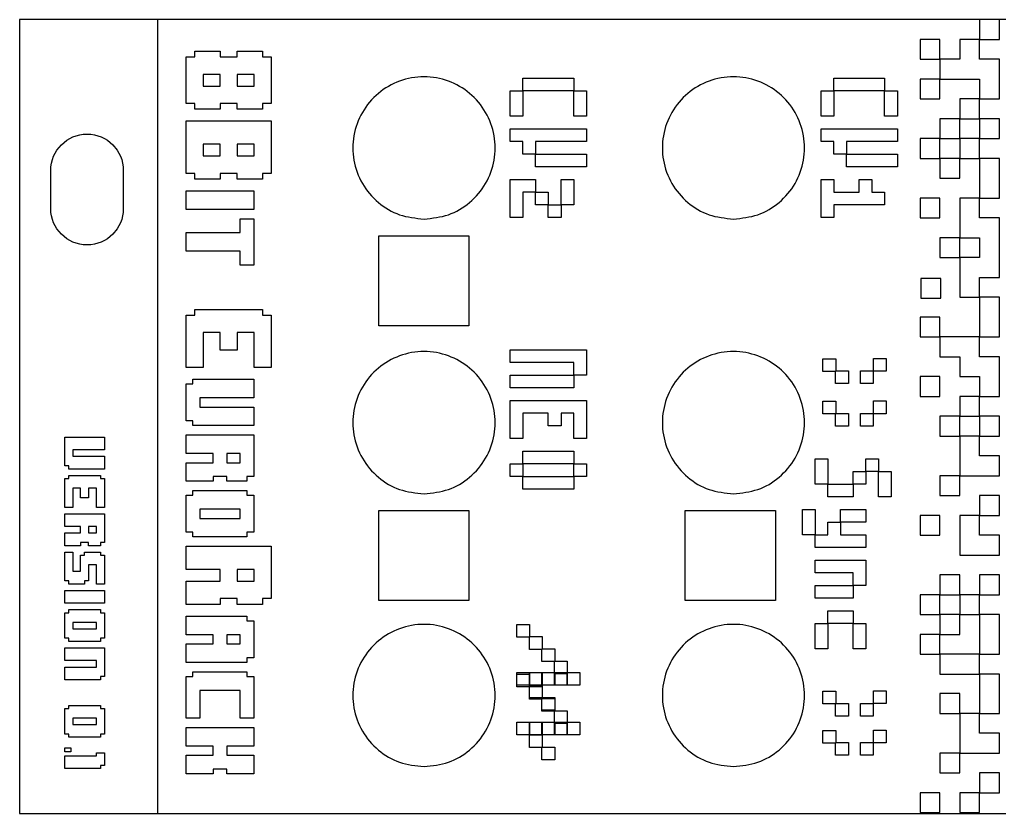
# Model space of a CAD drawing. Extents: x 9 to 137, y 10 to 46.
# Drawn here: x 8.7 to 52.29, y 10.3 to 45.62 of the extents above; entities that cross this region are included whole.
import ezdxf

# ---------------------------------------------------------------- set-up
doc = ezdxf.new("R2010")
doc.units = 0
doc.layers.add('Layer_1', color=7, linetype='CONTINUOUS')

msp = doc.modelspace()

# ---------------------------------------------------------------- linework, layer by layer
at = {"layer": 'Layer_1', "color": 7}
for p, q in [((14.84694, 45.61675), (8.70306, 45.61675)), ((8.70306, 45.61675), (8.70306, 10.29953)), ((8.70306, 45.61675), (8.70306, 10.29953)), ((137.20307, 45.61675), (8.70306, 45.61675)), ((14.84694, 10.29953), (14.84694, 45.61675)), ((51.410815, 45.616895), (51.410815, 44.734263)), ((52.292933, 45.616895), (51.410815, 45.616895)), ((51.410815, 45.616895), (51.410815, 45.616895)), ((52.292933, 44.734263), (52.292933, 45.616895)), ((49.646065, 44.734263), (48.76395, 44.734263)), ((48.76395, 44.734263), (48.76395, 43.852145)), ((49.646065, 43.852145), (49.646065, 44.734263)), ((51.410815, 44.734263), (50.5287, 44.734263)), ((50.5287, 44.734263), (50.5287, 43.852145)), ((51.410815, 44.734263), (52.292933, 44.734263)), ((51.410815, 43.852145), (51.410815, 44.734263)), ((51.410815, 44.734263), (51.410815, 44.734263)), ((16.492265, 43.957912), (16.492265, 44.217146)), ((16.492265, 44.217146), (17.624517, 44.217146)), ((17.624517, 44.217146), (17.624517, 43.957912)), ((18.379343, 43.957912), (18.379343, 44.217146)), ((18.379343, 44.217146), (19.511594, 44.217146)), ((19.511594, 44.217146), (19.511594, 43.957912)), ((16.114852, 41.88404), (16.114852, 43.957912)), ((16.114852, 43.957912), (16.492265, 43.957912)), ((17.624517, 43.957912), (18.379343, 43.957912)), ((19.511594, 43.957912), (19.889008, 43.957912)), ((19.889008, 43.957912), (19.889008, 41.88404)), ((48.76395, 43.852145), (49.646065, 43.852145)), ((50.5287, 43.852145), (49.646065, 43.852145)), ((49.646065, 43.852145), (49.646065, 42.97003)), ((49.646065, 43.852145), (49.646065, 43.852145)), ((52.292933, 43.852145), (51.410815, 43.852145)), ((52.292933, 42.97003), (52.292933, 43.852145)), ((17.624517, 43.18021), (16.869679, 43.18021)), ((16.869679, 43.18021), (16.869679, 42.661742)), ((17.624517, 42.661742), (17.624517, 43.18021)), ((19.134181, 43.18021), (18.379343, 43.18021)), ((18.379343, 43.18021), (18.379343, 42.661742)), ((19.134181, 42.661742), (19.134181, 43.18021)), ((31.098252, 43.013194), (33.352892, 43.013194)), ((31.098252, 42.449532), (31.098252, 43.013194)), ((33.352892, 43.013194), (33.352892, 42.449532)), ((44.933882, 43.013194), (47.188532, 43.013194)), ((44.933882, 42.449532), (44.933882, 43.013194)), ((47.188532, 43.013194), (47.188532, 42.449532)), ((49.646065, 42.97003), (48.76395, 42.97003)), ((48.76395, 42.97003), (48.76395, 42.087396)), ((49.646065, 42.97003), (50.5287, 42.97003)), ((49.646065, 42.087396), (49.646065, 42.97003)), ((49.646065, 42.97003), (49.646065, 42.97003)), ((50.5287, 42.97003), (51.410815, 42.97003)), ((51.410815, 42.97003), (51.410815, 42.087396)), ((52.292933, 42.087396), (52.292933, 42.97003)), ((16.869679, 42.661742), (17.624517, 42.661742)), ((18.379343, 42.661742), (19.134181, 42.661742)), ((30.534592, 42.449532), (31.098252, 42.449532)), ((30.534592, 41.322208), (30.534592, 42.449532)), ((33.352892, 42.449532), (31.098252, 42.449532)), ((31.098252, 42.449532), (31.098252, 41.322208)), ((33.352892, 42.449532), (33.916562, 42.449532)), ((33.352892, 41.322208), (33.352892, 42.449532)), ((33.916562, 42.449532), (33.916562, 41.322208)), ((44.370222, 42.449532), (44.933882, 42.449532)), ((44.370222, 41.322208), (44.370222, 42.449532)), ((47.188532, 42.449532), (44.933882, 42.449532)), ((44.933882, 42.449532), (44.933882, 41.322208)), ((47.188532, 42.449532), (47.752192, 42.449532)), ((47.188532, 41.322208), (47.188532, 42.449532)), ((47.752192, 42.449532), (47.752192, 41.322208)), ((16.492265, 41.88404), (16.114852, 41.88404)), ((16.492265, 41.624806), (16.492265, 41.88404)), ((18.379343, 41.88404), (17.624517, 41.88404)), ((17.624517, 41.88404), (17.624517, 41.624806)), ((18.379343, 41.624806), (18.379343, 41.88404)), ((19.889008, 41.88404), (19.511594, 41.88404)), ((19.511594, 41.88404), (19.511594, 41.624806)), ((48.76395, 42.087396), (49.646065, 42.087396)), ((51.410815, 42.087396), (50.5287, 42.087396)), ((50.5287, 42.087396), (50.5287, 41.20528)), ((51.410815, 42.087396), (52.292933, 42.087396)), ((51.410815, 41.20528), (51.410815, 42.087396)), ((51.410815, 42.087396), (51.410815, 42.087396)), ((17.624517, 41.624806), (16.492265, 41.624806)), ((19.511594, 41.624806), (18.379343, 41.624806)), ((16.114852, 38.773232), (16.114852, 41.106338)), ((16.114852, 41.106338), (19.889008, 41.106338)), ((19.889008, 41.106338), (19.889008, 38.773232)), ((31.098252, 41.322208), (30.534592, 41.322208)), ((33.916562, 41.322208), (33.352892, 41.322208)), ((44.933882, 41.322208), (44.370222, 41.322208)), ((47.752192, 41.322208), (47.188532, 41.322208)), ((50.5287, 41.20528), (49.646065, 41.20528)), ((49.646065, 41.20528), (49.646065, 40.323162)), ((50.5287, 41.20528), (51.410815, 41.20528)), ((50.5287, 40.323162), (50.5287, 41.20528)), ((51.410815, 41.20528), (51.410815, 40.323162)), ((52.292933, 41.20528), (51.410815, 41.20528)), ((51.410815, 41.20528), (51.410815, 41.20528)), ((52.292933, 40.323162), (52.292933, 41.20528)), ((30.534592, 40.758547), (33.916562, 40.758547)), ((30.534592, 40.194885), (30.534592, 40.758547)), ((33.916562, 40.758547), (33.916562, 40.194885)), ((44.370222, 40.758547), (47.752192, 40.758547)), ((44.370222, 40.194885), (44.370222, 40.758547)), ((47.752192, 40.758547), (47.752192, 40.194885)), ((10.56123, 40.04901), (10.79988, 40.24575)), ((10.79988, 40.24575), (10.93292, 40.32635)), ((10.93292, 40.32635), (11.07404, 40.39415)), ((11.07404, 40.39415), (11.22244, 40.44825)), ((11.22244, 40.44825), (11.37732, 40.48785)), ((11.37732, 40.48785), (11.53789, 40.51225)), ((11.53789, 40.51225), (11.70334, 40.52025)), ((11.70334, 40.52025), (11.86879, 40.51225)), ((11.86879, 40.51225), (12.02936, 40.48785)), ((12.02936, 40.48785), (12.18424, 40.44825)), ((12.18424, 40.44825), (12.33264, 40.39415)), ((12.33264, 40.39415), (12.47376, 40.32635)), ((12.47376, 40.32635), (12.6068, 40.24575)), ((12.6068, 40.24575), (12.84545, 40.04901)), ((31.098252, 40.194885), (30.534592, 40.194885)), ((31.098252, 39.631223), (31.098252, 40.194885)), ((33.916562, 40.194885), (31.661912, 40.194885)), ((31.661912, 40.194885), (31.661912, 39.631223)), ((44.933882, 40.194885), (44.370222, 40.194885)), ((44.933882, 39.631223), (44.933882, 40.194885)), ((47.752192, 40.194885), (45.497542, 40.194885)), ((45.497542, 40.194885), (45.497542, 39.631223)), ((49.646065, 40.323162), (48.76395, 40.323162)), ((48.76395, 40.323162), (48.76395, 39.44053)), ((49.646065, 39.44053), (49.646065, 40.323162)), ((49.646065, 40.323162), (50.5287, 40.323162)), ((49.646065, 40.323162), (49.646065, 40.323162)), ((51.410815, 40.323162), (50.5287, 40.323162)), ((50.5287, 40.323162), (50.5287, 39.44053)), ((51.410815, 40.323162), (52.292933, 40.323162)), ((51.410815, 39.44053), (51.410815, 40.323162)), ((51.410815, 40.323162), (51.410815, 40.323162)), ((10.21599, 39.53619), (10.28379, 39.67732)), ((10.28379, 39.67732), (10.36449, 39.81036)), ((10.36449, 39.81036), (10.56123, 40.04901)), ((12.84545, 40.04901), (13.04219, 39.81036)), ((13.04219, 39.81036), (13.12289, 39.67732)), ((13.12289, 39.67732), (13.19069, 39.53619)), ((17.624517, 40.069402), (16.869679, 40.069402)), ((16.869679, 40.069402), (16.869679, 39.550934)), ((17.624517, 39.550934), (17.624517, 40.069402)), ((19.134181, 40.069402), (18.379343, 40.069402)), ((18.379343, 40.069402), (18.379343, 39.550934)), ((19.134181, 39.550934), (19.134181, 40.069402)), ((10.09789, 39.07234), (10.12229, 39.23291)), ((10.12229, 39.23291), (10.16189, 39.38779)), ((10.16189, 39.38779), (10.21599, 39.53619)), ((13.19069, 39.53619), (13.24479, 39.38779)), ((13.24479, 39.38779), (13.28439, 39.23291)), ((13.28439, 39.23291), (13.30879, 39.07234)), ((16.869679, 39.550934), (17.624517, 39.550934)), ((18.379343, 39.550934), (19.134181, 39.550934)), ((31.661912, 39.631223), (31.098252, 39.631223)), ((31.661912, 39.631223), (33.916562, 39.631223)), ((31.661912, 39.067561), (31.661912, 39.631223)), ((33.916562, 39.631223), (33.916562, 39.067561)), ((45.497542, 39.631223), (44.933882, 39.631223)), ((45.497542, 39.631223), (47.752192, 39.631223)), ((45.497542, 39.067561), (45.497542, 39.631223)), ((47.752192, 39.631223), (47.752192, 39.067561)), ((48.76395, 39.44053), (49.646065, 39.44053)), ((50.5287, 39.44053), (49.646065, 39.44053)), ((49.646065, 39.44053), (49.646065, 38.558412)), ((49.646065, 39.44053), (49.646065, 39.44053)), ((50.5287, 39.44053), (51.410815, 39.44053)), ((50.5287, 38.558412), (50.5287, 39.44053)), ((50.5287, 39.44053), (50.5287, 39.44053)), ((51.410815, 39.44053), (51.410815, 38.558412)), ((52.292933, 39.44053), (51.410815, 39.44053)), ((51.410815, 39.44053), (51.410815, 39.44053)), ((52.292933, 38.558412), (52.292933, 39.44053)), ((10.08989, 38.90689), (10.09789, 39.07234)), ((10.08989, 37.20689), (10.08989, 38.90689)), ((13.30879, 39.07234), (13.31679, 38.90689)), ((13.31679, 38.90689), (13.31679, 37.20689)), ((13.31679, 38.90689), (13.31679, 38.90689)), ((33.916562, 39.067561), (31.661912, 39.067561)), ((47.752192, 39.067561), (45.497542, 39.067561)), ((16.492265, 38.773232), (16.114852, 38.773232)), ((16.492265, 38.513998), (16.492265, 38.773232)), ((17.624517, 38.513998), (16.492265, 38.513998)), ((18.379343, 38.773232), (17.624517, 38.773232)), ((17.624517, 38.773232), (17.624517, 38.513998)), ((18.379343, 38.513998), (18.379343, 38.773232)), ((19.511594, 38.513998), (18.379343, 38.513998)), ((19.889008, 38.773232), (19.511594, 38.773232)), ((19.511594, 38.773232), (19.511594, 38.513998)), ((30.534592, 38.5039), (31.661912, 38.5039)), ((30.534592, 36.812914), (30.534592, 38.5039)), ((31.661912, 38.5039), (31.661912, 37.940238)), ((32.789232, 38.5039), (33.352892, 38.5039)), ((32.789232, 37.376576), (32.789232, 38.5039)), ((33.352892, 38.5039), (33.352892, 37.376576)), ((44.370222, 38.5039), (44.933882, 38.5039)), ((44.370222, 36.812914), (44.370222, 38.5039)), ((44.933882, 38.5039), (44.933882, 37.940238)), ((46.061202, 37.940238), (46.061202, 38.5039)), ((46.061202, 38.5039), (46.624872, 38.5039)), ((46.624872, 38.5039), (46.624872, 37.940238)), ((49.646065, 38.558412), (50.5287, 38.558412)), ((51.410815, 38.558412), (51.410815, 37.675778)), ((52.292933, 37.675778), (52.292933, 38.558412)), ((16.114852, 37.170153), (16.114852, 37.99553)), ((16.114852, 37.99553), (19.11899, 37.99553)), ((19.11899, 37.99553), (19.11899, 37.170153)), ((31.661912, 37.940238), (31.098252, 37.940238)), ((31.098252, 37.940238), (31.098252, 36.812914)), ((31.661912, 37.940238), (32.225572, 37.940238)), ((31.661912, 37.376576), (31.661912, 37.940238)), ((32.225572, 37.940238), (32.225572, 37.376576)), ((44.933882, 37.940238), (46.061202, 37.940238)), ((46.624872, 37.940238), (47.188532, 37.940238)), ((47.188532, 37.940238), (47.188532, 37.376576)), ((48.76395, 37.675778), (48.76395, 36.793663)), ((49.646065, 37.675778), (48.76395, 37.675778)), ((48.76395, 37.675778), (48.76395, 37.675778)), ((49.646065, 36.793663), (49.646065, 37.675778)), ((51.410815, 37.675778), (50.5287, 37.675778)), ((50.5287, 37.675778), (50.5287, 36.793663)), ((51.410815, 37.675778), (52.292933, 37.675778)), ((51.410815, 36.793663), (51.410815, 37.675778)), ((51.410815, 37.675778), (51.410815, 37.675778)), ((10.09789, 37.04144), (10.08989, 37.20689)), ((13.31679, 37.20689), (13.30879, 37.04144)), ((19.11899, 37.170153), (16.114852, 37.170153)), ((32.225572, 37.376576), (31.661912, 37.376576)), ((32.225572, 37.376576), (32.789232, 37.376576)), ((32.225572, 36.812914), (32.225572, 37.376576)), ((33.352892, 37.376576), (32.789232, 37.376576)), ((32.789232, 37.376576), (32.789232, 36.812914)), ((47.188532, 37.376576), (44.933882, 37.376576)), ((44.933882, 37.376576), (44.933882, 36.812914)), ((10.12229, 36.88088), (10.09789, 37.04144)), ((10.16189, 36.72599), (10.12229, 36.88088)), ((10.21599, 36.57759), (10.16189, 36.72599)), ((13.24479, 36.72599), (13.19069, 36.57759)), ((13.28439, 36.88088), (13.24479, 36.72599)), ((13.30879, 37.04144), (13.28439, 36.88088)), ((18.518163, 36.138432), (18.518163, 36.757465)), ((18.518163, 36.757465), (19.11899, 36.757465)), ((19.11899, 36.757465), (19.11899, 34.694022)), ((26.69476, 36.744228), (26.69476, 36.744228)), ((31.098252, 36.812914), (30.534592, 36.812914)), ((32.789232, 36.812914), (32.225572, 36.812914)), ((40.46136, 36.744228), (40.46136, 36.744228)), ((44.933882, 36.812914), (44.370222, 36.812914)), ((48.76395, 36.793663), (49.646065, 36.793663)), ((50.5287, 36.793663), (50.5287, 35.911544)), ((52.292933, 36.793663), (51.410815, 36.793663)), ((52.292933, 35.911544), (52.292933, 36.793663)), ((10.28379, 36.43647), (10.21599, 36.57759)), ((10.36449, 36.30343), (10.28379, 36.43647)), ((10.56123, 36.06478), (10.36449, 36.30343)), ((13.04219, 36.30343), (12.84545, 36.06478)), ((13.12289, 36.43647), (13.04219, 36.30343)), ((13.19069, 36.57759), (13.12289, 36.43647)), ((10.79988, 35.86804), (10.56123, 36.06478)), ((10.93292, 35.78734), (10.79988, 35.86804)), ((11.07404, 35.71954), (10.93292, 35.78734)), ((12.47376, 35.78734), (12.33264, 35.71954)), ((12.6068, 35.86804), (12.47376, 35.78734)), ((12.84545, 36.06478), (12.6068, 35.86804)), ((16.114852, 35.313055), (16.114852, 36.138432)), ((16.114852, 36.138432), (18.518163, 36.138432)), ((24.679678, 31.988058), (24.679678, 35.9971)), ((24.679678, 35.9971), (28.68872, 35.9971)), ((28.68872, 35.9971), (28.68872, 31.988058)), ((50.5287, 35.911544), (49.646065, 35.911544)), ((49.646065, 35.911544), (49.646065, 35.028913)), ((50.5287, 35.911544), (51.410815, 35.911544)), ((50.5287, 35.028913), (50.5287, 35.911544)), ((51.410815, 35.911544), (51.410815, 35.028913)), ((52.292933, 35.028913), (52.292933, 35.911544)), ((11.22244, 35.66544), (11.07404, 35.71954)), ((11.37732, 35.62584), (11.22244, 35.66544)), ((11.53789, 35.60144), (11.37732, 35.62584)), ((11.70334, 35.59344), (11.53789, 35.60144)), ((11.86879, 35.60144), (11.70334, 35.59344)), ((12.02936, 35.62584), (11.86879, 35.60144)), ((12.18424, 35.66544), (12.02936, 35.62584)), ((12.33264, 35.71954), (12.18424, 35.66544)), ((18.518163, 35.313055), (16.114852, 35.313055)), ((18.518163, 34.694022), (18.518163, 35.313055)), ((49.646065, 35.028913), (50.5287, 35.028913)), ((51.410815, 35.028913), (50.5287, 35.028913)), ((50.5287, 35.028913), (50.5287, 34.146795)), ((50.5287, 35.028913), (50.5287, 35.028913)), ((52.292933, 34.146795), (52.292933, 35.028913)), ((19.11899, 34.694022), (18.518163, 34.694022)), ((48.803222, 34.09822), (48.803222, 33.216102)), ((49.68534, 34.09822), (48.803222, 34.09822)), ((48.803222, 34.09822), (48.803222, 34.09822)), ((49.68534, 33.216102), (49.68534, 34.09822)), ((50.5287, 34.146795), (50.5287, 33.264679)), ((51.410815, 33.264679), (51.410815, 34.146795)), ((51.410815, 34.146795), (52.292933, 34.146795)), ((48.803222, 33.216102), (49.68534, 33.216102)), ((50.5287, 33.264679), (51.410815, 33.264679)), ((51.410815, 33.264679), (51.410815, 32.382034)), ((52.292933, 33.264679), (51.410815, 33.264679)), ((51.410815, 33.264679), (51.410815, 33.264679)), ((52.292933, 32.382034), (52.292933, 33.264679)), ((16.492265, 32.466697), (16.492265, 32.72593)), ((16.492265, 32.72593), (19.511594, 32.72593)), ((19.511594, 32.72593), (19.511594, 32.466697)), ((16.114852, 30.13359), (16.114852, 32.466697)), ((16.114852, 32.466697), (16.492265, 32.466697)), ((19.511594, 32.466697), (19.889008, 32.466697)), ((19.889008, 32.466697), (19.889008, 30.13359)), ((49.646065, 32.382034), (48.76395, 32.382034)), ((48.76395, 32.382034), (48.76395, 31.49994)), ((49.646065, 31.49994), (49.646065, 32.382034)), ((51.410815, 32.382034), (51.410815, 31.49994)), ((52.292933, 31.49994), (52.292933, 32.382034)), ((28.68872, 31.988058), (24.679678, 31.988058)), ((17.624517, 31.688995), (16.869679, 31.688995)), ((16.869679, 31.688995), (16.869679, 30.13359)), ((17.624517, 30.911293), (17.624517, 31.688995)), ((19.134181, 31.688995), (18.379343, 31.688995)), ((18.379343, 31.688995), (18.379343, 30.911293)), ((19.134181, 30.13359), (19.134181, 31.688995)), ((48.76395, 31.49994), (49.646065, 31.49994)), ((50.5287, 31.49994), (49.646065, 31.49994)), ((49.646065, 31.49994), (49.646065, 30.617819)), ((49.646065, 31.49994), (49.646065, 31.49994)), ((51.410815, 31.49994), (50.5287, 31.49994)), ((51.410815, 31.49994), (52.292933, 31.49994)), ((51.410815, 30.617819), (51.410815, 31.49994)), ((51.410815, 31.49994), (51.410815, 31.49994)), ((18.379343, 30.911293), (17.624517, 30.911293)), ((30.534592, 30.921213), (33.916562, 30.921213)), ((30.534592, 30.357551), (30.534592, 30.921213)), ((33.916562, 30.921213), (33.916562, 29.79389)), ((44.444426, 30.528785), (45.008919, 30.528785)), ((44.444426, 29.964292), (44.444426, 30.528785)), ((45.008919, 30.528785), (45.008919, 29.964292)), ((46.689316, 30.538503), (47.253808, 30.538503)), ((46.689316, 29.97401), (46.689316, 30.538503)), ((47.253808, 30.538503), (47.253808, 29.97401)), ((49.646065, 30.617819), (50.5287, 30.617819)), ((50.5287, 30.617819), (50.5287, 29.735169)), ((52.292933, 30.617819), (51.410815, 30.617819)), ((52.292933, 29.735169), (52.292933, 30.617819)), ((16.869679, 30.13359), (16.114852, 30.13359)), ((19.889008, 30.13359), (19.134181, 30.13359)), ((33.352892, 30.357551), (30.534592, 30.357551)), ((33.352892, 29.79389), (33.352892, 30.357551)), ((30.534592, 29.79389), (33.352892, 29.79389)), ((30.534592, 29.230228), (30.534592, 29.79389)), ((33.916562, 29.79389), (33.352892, 29.79389)), ((33.352892, 29.79389), (33.352892, 29.230228)), ((45.008919, 29.964292), (44.444426, 29.964292)), ((45.008078, 29.984569), (45.572571, 29.984569)), ((45.008078, 29.420077), (45.008078, 29.984569)), ((45.572571, 29.984569), (45.572571, 29.420077)), ((46.115946, 29.984569), (46.680438, 29.984569)), ((46.115946, 29.420077), (46.115946, 29.984569)), ((46.680438, 29.984569), (46.680438, 29.420077)), ((47.253808, 29.97401), (46.689316, 29.97401)), ((48.76395, 29.735169), (48.76395, 28.853049)), ((49.646065, 29.735169), (48.76395, 29.735169)), ((48.76395, 29.735169), (48.76395, 29.735169)), ((49.646065, 28.853049), (49.646065, 29.735169)), ((50.5287, 29.735169), (51.410815, 29.735169)), ((51.410815, 29.735169), (51.410815, 28.853049)), ((52.292933, 28.853049), (52.292933, 29.735169)), ((16.114852, 27.758025), (16.114852, 29.408778)), ((16.114852, 29.408778), (16.41526, 29.408778)), ((16.41526, 29.408778), (16.41526, 29.615122)), ((16.41526, 29.615122), (19.11899, 29.615122)), ((19.11899, 29.615122), (19.11899, 28.789746)), ((33.352892, 29.230228), (30.534592, 29.230228)), ((45.572571, 29.420077), (45.008078, 29.420077)), ((46.680438, 29.420077), (46.115946, 29.420077)), ((19.11899, 28.789746), (16.71568, 28.789746)), ((16.71568, 28.789746), (16.71568, 28.377057)), ((48.76395, 28.853049), (49.646065, 28.853049)), ((51.410815, 28.853049), (50.5287, 28.853049)), ((50.5287, 28.853049), (50.5287, 27.970425)), ((51.410815, 28.853049), (52.292933, 28.853049)), ((51.410815, 27.970425), (51.410815, 28.853049)), ((51.410815, 28.853049), (51.410815, 28.853049)), ((16.71568, 28.377057), (19.11899, 28.377057)), ((19.11899, 28.377057), (19.11899, 27.551681)), ((30.534592, 28.666566), (33.916562, 28.666566)), ((30.534592, 26.975581), (30.534592, 28.666566)), ((33.916562, 28.666566), (33.916562, 26.975581)), ((44.444426, 28.638904), (45.008919, 28.638904)), ((44.444426, 28.074411), (44.444426, 28.638904)), ((45.008919, 28.638904), (45.008919, 28.074411)), ((46.689316, 28.648622), (47.253808, 28.648622)), ((46.689316, 28.084129), (46.689316, 28.648622)), ((47.253808, 28.648622), (47.253808, 28.084129)), ((32.225572, 28.102904), (31.098252, 28.102904)), ((31.098252, 28.102904), (31.098252, 26.975581)), ((32.225572, 27.539243), (32.225572, 28.102904)), ((33.352892, 28.102904), (32.789232, 28.102904)), ((32.789232, 28.102904), (32.789232, 27.539243)), ((33.352892, 26.975581), (33.352892, 28.102904)), ((45.008919, 28.074411), (44.444426, 28.074411)), ((45.008078, 28.094688), (45.572571, 28.094688)), ((45.008078, 27.530196), (45.008078, 28.094688)), ((45.572571, 28.094688), (45.572571, 27.530196)), ((46.115946, 28.094688), (46.680438, 28.094688)), ((46.115946, 27.530196), (46.115946, 28.094688)), ((46.680438, 28.094688), (46.680438, 27.530196)), ((47.253808, 28.084129), (46.689316, 28.084129)), ((50.5287, 27.970425), (49.646065, 27.970425)), ((49.646065, 27.970425), (49.646065, 27.088304)), ((50.5287, 27.970425), (51.410815, 27.970425)), ((50.5287, 27.088304), (50.5287, 27.970425)), ((51.410815, 27.970425), (51.410815, 27.088304)), ((52.292933, 27.970425), (51.410815, 27.970425)), ((51.410815, 27.970425), (51.410815, 27.970425)), ((52.292933, 27.088304), (52.292933, 27.970425)), ((16.41526, 27.758025), (16.114852, 27.758025)), ((16.41526, 27.551681), (16.41526, 27.758025)), ((19.11899, 27.551681), (16.41526, 27.551681)), ((32.789232, 27.539243), (32.225572, 27.539243)), ((45.572571, 27.530196), (45.008078, 27.530196)), ((46.680438, 27.530196), (46.115946, 27.530196)), ((10.71677, 25.76163), (10.71677, 27.04062)), ((10.71677, 27.04062), (12.4745, 27.04062)), ((12.4745, 27.04062), (12.4745, 26.47218)), ((16.114852, 26.313615), (16.114852, 27.138991)), ((16.114852, 27.138991), (19.11899, 27.138991)), ((19.11899, 27.138991), (19.11899, 25.281894)), ((49.646065, 27.088304), (50.5287, 27.088304)), ((51.410815, 27.088304), (50.5287, 27.088304)), ((50.5287, 27.088304), (50.5287, 26.206183)), ((50.5287, 27.088304), (50.5287, 27.088304)), ((51.410815, 27.088304), (52.292933, 27.088304)), ((51.410815, 26.206183), (51.410815, 27.088304)), ((51.410815, 27.088304), (51.410815, 27.088304)), ((31.098252, 26.975581), (30.534592, 26.975581)), ((33.916562, 26.975581), (33.352892, 26.975581)), ((12.4745, 26.47218), (11.0685, 26.47218)), ((11.0685, 26.47218), (11.0685, 26.18796)), ((11.0685, 26.18796), (12.4745, 26.18796)), ((12.4745, 26.18796), (12.4745, 25.61952)), ((17.316508, 26.313615), (16.114852, 26.313615)), ((17.316508, 25.900926), (17.316508, 26.313615)), ((18.518163, 26.313615), (17.917335, 26.313615)), ((17.917335, 26.313615), (17.917335, 25.900926)), ((18.518163, 25.900926), (18.518163, 26.313615)), ((31.098252, 26.411919), (33.352892, 26.411919)), ((31.098252, 25.848257), (31.098252, 26.411919)), ((33.352892, 26.411919), (33.352892, 25.848257)), ((50.5287, 26.206183), (50.5287, 25.32356)), ((52.292933, 26.206183), (51.410815, 26.206183)), ((52.292933, 25.32356), (52.292933, 26.206183)), ((10.89285, 25.76163), (10.71677, 25.76163)), ((10.89285, 25.61952), (10.89285, 25.76163)), ((16.114852, 25.075549), (16.114852, 25.900926)), ((16.114852, 25.900926), (17.316508, 25.900926)), ((17.917335, 25.900926), (18.518163, 25.900926)), ((30.534592, 25.848257), (31.098252, 25.848257)), ((30.534592, 25.284596), (30.534592, 25.848257)), ((33.352892, 25.848257), (31.098252, 25.848257)), ((31.098252, 25.848257), (31.098252, 25.284596)), ((33.352892, 25.848257), (33.916562, 25.848257)), ((33.352892, 25.284596), (33.352892, 25.848257)), ((33.916562, 25.848257), (33.916562, 25.284596)), ((44.102952, 26.072849), (44.666612, 26.072849)), ((44.102952, 24.945526), (44.102952, 26.072849)), ((44.666612, 26.072849), (44.666612, 24.945526)), ((46.357592, 26.072849), (46.921262, 26.072849)), ((46.357592, 25.509188), (46.357592, 26.072849)), ((46.921262, 26.072849), (46.921262, 25.509188)), ((12.4745, 25.61952), (10.89285, 25.61952)), ((10.89285, 25.19371), (10.89285, 25.3353)), ((10.89285, 25.3353), (12.29885, 25.3353)), ((12.29885, 25.3353), (12.29885, 25.19371)), ((31.098252, 25.284596), (30.534592, 25.284596)), ((31.098252, 25.284596), (33.352892, 25.284596)), ((31.098252, 24.720934), (31.098252, 25.284596)), ((33.916562, 25.284596), (33.352892, 25.284596)), ((33.352892, 25.284596), (33.352892, 24.720934)), ((45.793932, 24.945526), (45.793932, 25.509188)), ((45.793932, 25.509188), (46.357592, 25.509188)), ((46.357592, 25.509188), (46.357592, 24.945526)), ((46.921262, 25.509188), (46.357592, 25.509188)), ((46.921262, 25.509188), (47.484922, 25.509188)), ((46.921262, 24.381864), (46.921262, 25.509188)), ((47.484922, 25.509188), (47.484922, 24.381864)), ((50.5287, 25.32356), (49.646065, 25.32356)), ((49.646065, 25.32356), (49.646065, 24.441439)), ((50.5287, 25.32356), (51.410815, 25.32356)), ((50.5287, 24.441439), (50.5287, 25.32356)), ((50.5287, 25.32356), (50.5287, 25.32356)), ((51.410815, 25.32356), (52.292933, 25.32356)), ((10.71677, 23.91472), (10.71677, 25.19371)), ((10.71677, 25.19371), (10.89285, 25.19371)), ((12.29885, 25.19371), (12.4745, 25.19371)), ((12.4745, 25.19371), (12.4745, 23.91472)), ((17.316508, 25.075549), (16.114852, 25.075549)), ((17.917335, 25.281894), (17.316508, 25.281894)), ((17.316508, 25.281894), (17.316508, 25.075549)), ((17.917335, 25.075549), (17.917335, 25.281894)), ((18.818582, 25.075549), (17.917335, 25.075549)), ((19.11899, 25.281894), (18.818582, 25.281894)), ((18.818582, 25.281894), (18.818582, 25.075549)), ((44.666612, 24.945526), (44.102952, 24.945526)), ((44.666612, 24.945526), (45.793932, 24.945526)), ((44.666612, 24.381864), (44.666612, 24.945526)), ((46.357592, 24.945526), (45.793932, 24.945526)), ((45.793932, 24.945526), (45.793932, 24.381864)), ((11.41978, 24.76738), (11.0685, 24.76738)), ((11.0685, 24.76738), (11.0685, 23.91472)), ((11.41978, 24.34105), (11.41978, 24.76738)), ((12.12321, 24.76738), (11.77148, 24.76738)), ((11.77148, 24.76738), (11.77148, 24.34105)), ((12.12321, 23.91472), (12.12321, 24.76738)), ((16.114852, 22.805764), (16.114852, 24.456517)), ((16.114852, 24.456517), (16.41526, 24.456517)), ((16.41526, 24.456517), (16.41526, 24.662862)), ((16.41526, 24.662862), (18.818582, 24.662862)), ((18.818582, 24.662862), (18.818582, 24.456517)), ((18.818582, 24.456517), (19.11899, 24.456517)), ((19.11899, 24.456517), (19.11899, 22.805764)), ((26.69476, 24.521088), (26.69476, 24.521088)), ((33.352892, 24.720934), (31.098252, 24.720934)), ((40.46136, 24.521088), (40.46136, 24.521088)), ((49.646065, 24.441439), (50.5287, 24.441439)), ((51.410815, 24.441439), (51.410815, 23.559318)), ((52.292933, 24.441439), (51.410815, 24.441439)), ((51.410815, 24.441439), (51.410815, 24.441439)), ((52.292933, 23.559318), (52.292933, 24.441439)), ((11.77148, 24.34105), (11.41978, 24.34105)), ((45.793932, 24.381864), (44.666612, 24.381864)), ((47.484922, 24.381864), (46.921262, 24.381864)), ((11.0685, 23.91472), (10.71677, 23.91472)), ((10.71677, 23.06257), (10.71677, 23.6305)), ((10.71677, 23.6305), (12.4745, 23.6305)), ((12.4745, 23.91472), (12.12321, 23.91472)), ((12.4745, 23.6305), (12.4745, 22.35202)), ((18.518163, 23.837485), (16.71568, 23.837485)), ((16.71568, 23.837485), (16.71568, 23.424797)), ((18.518163, 23.424797), (18.518163, 23.837485)), ((24.679678, 19.766198), (24.679678, 23.77524)), ((24.679678, 23.77524), (28.68872, 23.77524)), ((28.68872, 23.77524), (28.68872, 19.766198)), ((38.317078, 19.766198), (38.317078, 23.77524)), ((38.317078, 23.77524), (42.32612, 23.77524)), ((42.32612, 23.77524), (42.32612, 19.766198)), ((43.539282, 22.690879), (43.539282, 23.818202)), ((43.539282, 23.818202), (44.102952, 23.818202)), ((44.102952, 23.818202), (44.102952, 22.690879)), ((45.230272, 23.818202), (46.357592, 23.818202)), ((45.230272, 23.254541), (45.230272, 23.818202)), ((46.357592, 23.818202), (46.357592, 23.254541)), ((48.76395, 23.559318), (48.76395, 22.676695)), ((49.646065, 23.559318), (48.76395, 23.559318)), ((48.76395, 23.559318), (48.76395, 23.559318)), ((49.646065, 22.676695), (49.646065, 23.559318)), ((51.410815, 23.559318), (50.5287, 23.559318)), ((50.5287, 23.559318), (50.5287, 22.676695)), ((51.410815, 23.559318), (52.292933, 23.559318)), ((51.410815, 22.676695), (51.410815, 23.559318)), ((51.410815, 23.559318), (51.410815, 23.559318)), ((16.71568, 23.424797), (18.518163, 23.424797)), ((44.666612, 23.254541), (45.230272, 23.254541)), ((44.666612, 22.690879), (44.666612, 23.254541)), ((46.357592, 23.254541), (45.230272, 23.254541)), ((45.230272, 23.254541), (45.230272, 22.690879)), ((11.41978, 23.06257), (10.71677, 23.06257)), ((10.71677, 22.20991), (10.71677, 22.77835)), ((10.71677, 22.77835), (11.41978, 22.77835)), ((11.41978, 22.77835), (11.41978, 23.06257)), ((12.12321, 23.06257), (11.77148, 23.06257)), ((11.77148, 23.06257), (11.77148, 22.77835)), ((11.77148, 22.77835), (12.12321, 22.77835)), ((12.12321, 22.77835), (12.12321, 23.06257)), ((16.41526, 22.805764), (16.114852, 22.805764)), ((16.41526, 22.59942), (16.41526, 22.805764)), ((19.11899, 22.805764), (18.818582, 22.805764)), ((18.818582, 22.805764), (18.818582, 22.59942)), ((44.102952, 22.690879), (43.539282, 22.690879)), ((44.102952, 22.127217), (44.102952, 22.690879)), ((44.102952, 22.690879), (44.666612, 22.690879)), ((45.230272, 22.690879), (46.357592, 22.690879)), ((46.357592, 22.690879), (46.357592, 22.127217)), ((48.76395, 22.676695), (49.646065, 22.676695)), ((50.5287, 22.676695), (50.5287, 21.794574)), ((52.292933, 22.676695), (51.410815, 22.676695)), ((52.292933, 21.794574), (52.292933, 22.676695)), ((11.77148, 22.35202), (11.41978, 22.35202)), ((11.41978, 22.35202), (11.41978, 22.20991)), ((11.77148, 22.20991), (11.77148, 22.35202)), ((12.4745, 22.35202), (12.29885, 22.35202)), ((12.29885, 22.35202), (12.29885, 22.20991)), ((18.818582, 22.59942), (16.41526, 22.59942)), ((11.41978, 22.20991), (10.71677, 22.20991)), ((10.71677, 20.64722), (10.71677, 21.92569)), ((10.71677, 21.92569), (11.0685, 21.92569)), ((11.0685, 21.92569), (11.0685, 21.07354)), ((11.59585, 21.78358), (11.59585, 21.92569)), ((11.59585, 21.92569), (12.29885, 21.92569)), ((12.29885, 22.20991), (11.77148, 22.20991)), ((12.29885, 21.92569), (12.29885, 21.78358)), ((16.114852, 21.149794), (16.114852, 22.186731)), ((16.114852, 22.186731), (19.889008, 22.186731)), ((19.889008, 22.186731), (19.889008, 19.853625)), ((46.357592, 22.127217), (44.102952, 22.127217)), ((11.41978, 21.07354), (11.41978, 21.78358)), ((11.41978, 21.78358), (11.59585, 21.78358)), ((12.29885, 21.78358), (12.4745, 21.78358)), ((12.4745, 21.78358), (12.4745, 20.50511)), ((44.102952, 21.563555), (46.357592, 21.563555)), ((44.102952, 20.999894), (44.102952, 21.563555)), ((46.357592, 21.563555), (46.357592, 20.436232)), ((50.5287, 21.794574), (51.410815, 21.794574)), ((51.410815, 21.794574), (52.292933, 21.794574)), ((11.0685, 21.07354), (11.41978, 21.07354)), ((12.12321, 21.35725), (11.77148, 21.35725)), ((11.77148, 21.35725), (11.77148, 20.64722)), ((12.12321, 20.50511), (12.12321, 21.35725)), ((17.624517, 21.149794), (16.114852, 21.149794)), ((17.624517, 20.631327), (17.624517, 21.149794)), ((19.134181, 21.149794), (18.379343, 21.149794)), ((18.379343, 21.149794), (18.379343, 20.631327)), ((19.134181, 20.631327), (19.134181, 21.149794)), ((45.793932, 20.999894), (44.102952, 20.999894)), ((45.793932, 20.436232), (45.793932, 20.999894)), ((10.89285, 20.64722), (10.71677, 20.64722)), ((10.89285, 20.50511), (10.89285, 20.64722)), ((11.59585, 20.50511), (10.89285, 20.50511)), ((11.77148, 20.64722), (11.59585, 20.64722)), ((11.59585, 20.64722), (11.59585, 20.50511)), ((12.4745, 20.50511), (12.12321, 20.50511)), ((16.114852, 19.594391), (16.114852, 20.631327)), ((16.114852, 20.631327), (17.624517, 20.631327)), ((18.379343, 20.631327), (19.134181, 20.631327)), ((49.646065, 20.912453), (49.646065, 20.029829)), ((50.5287, 20.912453), (49.646065, 20.912453)), ((49.646065, 20.912453), (49.646065, 20.912453)), ((50.5287, 20.029829), (50.5287, 20.912453)), ((52.292933, 20.912453), (51.410815, 20.912453)), ((51.410815, 20.912453), (51.410815, 20.029829)), ((52.292933, 20.029829), (52.292933, 20.912453)), ((10.71677, 19.65244), (10.71677, 20.22089)), ((10.71677, 20.22089), (12.4745, 20.22089)), ((12.4745, 20.22089), (12.4745, 19.65244)), ((44.102952, 20.436232), (45.793932, 20.436232)), ((44.102952, 19.87257), (44.102952, 20.436232)), ((46.357592, 20.436232), (45.793932, 20.436232)), ((45.793932, 20.436232), (45.793932, 19.87257)), ((12.4745, 19.65244), (10.71677, 19.65244)), ((18.379343, 19.853625), (17.624517, 19.853625)), ((17.624517, 19.853625), (17.624517, 19.594391)), ((18.379343, 19.594391), (18.379343, 19.853625)), ((19.889008, 19.853625), (19.511594, 19.853625)), ((19.511594, 19.853625), (19.511594, 19.594391)), ((28.68872, 19.766198), (24.679678, 19.766198)), ((42.32612, 19.766198), (38.317078, 19.766198)), ((45.793932, 19.87257), (44.102952, 19.87257)), ((49.646065, 20.029829), (48.76395, 20.029829)), ((48.76395, 20.029829), (48.76395, 19.147709)), ((49.646065, 20.029829), (50.5287, 20.029829)), ((49.646065, 19.147709), (49.646065, 20.029829)), ((50.5287, 20.029829), (50.5287, 19.147709)), ((51.410815, 20.029829), (50.5287, 20.029829)), ((50.5287, 20.029829), (50.5287, 20.029829)), ((51.410815, 19.147709), (51.410815, 20.029829)), ((51.410815, 20.029829), (52.292933, 20.029829)), ((51.410815, 20.029829), (51.410815, 20.029829)), ((10.71677, 18.08975), (10.71677, 19.22663)), ((10.71677, 19.22663), (10.89285, 19.22663)), ((10.89285, 19.22663), (10.89285, 19.36822)), ((10.89285, 19.36822), (12.29885, 19.36822)), ((12.29885, 19.36822), (12.29885, 19.22663)), ((12.29885, 19.22663), (12.4745, 19.22663)), ((12.4745, 19.22663), (12.4745, 18.08975)), ((17.624517, 19.594391), (16.114852, 19.594391)), ((19.511594, 19.594391), (18.379343, 19.594391)), ((44.666612, 19.308908), (45.793932, 19.308908)), ((44.666612, 18.745247), (44.666612, 19.308908)), ((45.793932, 19.308908), (45.793932, 18.745247)), ((12.12321, 18.8003), (11.0685, 18.8003)), ((11.0685, 18.8003), (11.0685, 18.51608)), ((12.12321, 18.51608), (12.12321, 18.8003)), ((16.114852, 18.250546), (16.114852, 19.075923)), ((16.114852, 19.075923), (18.818582, 19.075923)), ((18.818582, 19.075923), (18.818582, 18.869579)), ((18.818582, 18.869579), (19.11899, 18.869579)), ((19.11899, 18.869579), (19.11899, 17.218825)), ((44.102952, 18.745247), (44.666612, 18.745247)), ((44.102952, 17.617923), (44.102952, 18.745247)), ((45.793932, 18.745247), (44.666612, 18.745247)), ((44.666612, 18.745247), (44.666612, 17.617923)), ((45.793932, 18.745247), (46.357592, 18.745247)), ((45.793932, 17.617923), (45.793932, 18.745247)), ((46.357592, 18.745247), (46.357592, 17.617923)), ((48.76395, 19.147709), (49.646065, 19.147709)), ((50.5287, 19.147709), (49.646065, 19.147709)), ((49.646065, 19.147709), (49.646065, 18.265588)), ((49.646065, 19.147709), (49.646065, 19.147709)), ((50.5287, 19.147709), (51.410815, 19.147709)), ((50.5287, 18.265588), (50.5287, 19.147709)), ((51.410815, 19.147709), (51.410815, 18.265588)), ((52.292933, 19.147709), (51.410815, 19.147709)), ((51.410815, 19.147709), (51.410815, 19.147709)), ((52.292933, 18.265588), (52.292933, 19.147709)), ((11.0685, 18.51608), (12.12321, 18.51608)), ((30.820868, 18.70429), (31.385361, 18.70429)), ((30.820868, 18.139797), (30.820868, 18.70429)), ((31.385361, 18.70429), (31.385361, 18.139797)), ((10.89285, 18.08975), (10.71677, 18.08975)), ((10.89285, 17.94764), (10.89285, 18.08975)), ((12.29885, 17.94764), (10.89285, 17.94764)), ((12.4745, 18.08975), (12.29885, 18.08975)), ((12.29885, 18.08975), (12.29885, 17.94764)), ((17.316508, 18.250546), (16.114852, 18.250546)), ((17.316508, 17.837858), (17.316508, 18.250546)), ((18.518163, 18.250546), (17.917335, 18.250546)), ((17.917335, 18.250546), (17.917335, 17.837858)), ((18.518163, 17.837858), (18.518163, 18.250546)), ((31.385361, 18.139797), (30.820868, 18.139797)), ((31.382112, 18.162852), (31.946604, 18.162852)), ((31.382112, 17.59836), (31.382112, 18.162852)), ((31.946604, 18.162852), (31.946604, 17.59836)), ((49.646065, 18.265588), (48.76395, 18.265588)), ((48.76395, 18.265588), (48.76395, 17.382964)), ((49.646065, 17.382964), (49.646065, 18.265588)), ((49.646065, 18.265588), (50.5287, 18.265588)), ((49.646065, 18.265588), (49.646065, 18.265588)), ((51.410815, 18.265588), (51.410815, 17.382964)), ((52.292933, 17.382964), (52.292933, 18.265588)), ((10.71677, 17.0955), (10.71677, 17.66342)), ((10.71677, 17.66342), (12.4745, 17.66342)), ((12.4745, 17.66342), (12.4745, 16.38494)), ((16.114852, 17.012481), (16.114852, 17.837858)), ((16.114852, 17.837858), (17.316508, 17.837858)), ((17.917335, 17.837858), (18.518163, 17.837858)), ((31.946604, 17.59836), (31.382112, 17.59836)), ((31.943294, 17.621415), (32.507787, 17.621415)), ((31.943294, 17.056922), (31.943294, 17.621415)), ((32.507787, 17.621415), (32.507787, 17.056922)), ((44.666612, 17.617923), (44.102952, 17.617923)), ((46.357592, 17.617923), (45.793932, 17.617923)), ((12.12321, 17.0955), (10.71677, 17.0955)), ((12.12321, 16.81127), (12.12321, 17.0955)), ((18.818582, 17.012481), (16.114852, 17.012481)), ((19.11899, 17.218825), (18.818582, 17.218825)), ((18.818582, 17.218825), (18.818582, 17.012481)), ((32.507787, 17.056922), (31.943294, 17.056922)), ((32.504524, 17.07998), (33.069016, 17.07998)), ((32.504524, 16.515488), (32.504524, 17.07998)), ((33.069016, 17.07998), (33.069016, 16.515488)), ((48.76395, 17.382964), (49.646065, 17.382964)), ((50.5287, 17.382964), (49.646065, 17.382964)), ((49.646065, 17.382964), (49.646065, 16.500843)), ((49.646065, 17.382964), (49.646065, 17.382964)), ((51.410815, 17.382964), (50.5287, 17.382964)), ((51.410815, 17.382964), (52.292933, 17.382964)), ((51.410815, 16.500843), (51.410815, 17.382964)), ((51.410815, 17.382964), (51.410815, 17.382964)), ((10.71677, 16.24283), (10.71677, 16.81127)), ((10.71677, 16.81127), (12.12321, 16.81127)), ((16.41526, 16.393449), (16.41526, 16.599794)), ((16.41526, 16.599794), (18.818582, 16.599794)), ((18.818582, 16.599794), (18.818582, 16.393449)), ((30.820868, 16.565447), (31.385361, 16.565447)), ((30.820868, 16.000954), (30.820868, 16.565447)), ((31.382112, 16.565447), (31.946604, 16.565447)), ((31.382112, 16.000954), (31.382112, 16.565447)), ((31.385361, 16.565447), (31.385361, 16.000954)), ((31.943294, 16.565447), (32.507787, 16.565447)), ((31.943294, 16.000954), (31.943294, 16.565447)), ((31.946604, 16.565447), (31.946604, 16.000954)), ((32.504524, 16.565447), (33.069016, 16.565447)), ((32.504524, 16.000954), (32.504524, 16.565447)), ((32.507787, 16.565447), (32.507787, 16.000954)), ((33.065757, 16.572853), (33.63025, 16.572853)), ((33.065757, 16.00836), (33.065757, 16.572853)), ((33.069016, 16.565447), (33.069016, 16.000954)), ((33.63025, 16.572853), (33.63025, 16.00836)), ((12.29885, 16.24283), (10.71677, 16.24283)), ((12.4745, 16.38494), (12.29885, 16.38494)), ((12.29885, 16.38494), (12.29885, 16.24283)), ((16.114852, 14.536351), (16.114852, 16.393449)), ((16.114852, 16.393449), (16.41526, 16.393449)), ((18.818582, 16.393449), (19.11899, 16.393449)), ((19.11899, 16.393449), (19.11899, 14.536351)), ((30.820868, 16.491288), (31.385361, 16.491288)), ((30.820868, 15.926796), (30.820868, 16.491288)), ((31.385361, 16.491288), (31.385361, 15.926796)), ((33.069016, 16.515488), (32.504524, 16.515488)), ((49.646065, 16.500843), (50.5287, 16.500843)), ((50.5287, 16.500843), (51.410815, 16.500843)), ((51.410815, 16.500843), (51.410815, 15.631634)), ((52.292933, 16.500843), (51.410815, 16.500843)), ((51.410815, 16.500843), (51.410815, 16.500843)), ((52.292933, 15.631634), (52.292933, 16.500843)), ((18.518163, 15.774416), (16.71568, 15.774416)), ((16.71568, 15.774416), (16.71568, 14.536351)), ((18.518163, 14.536351), (18.518163, 15.774416)), ((31.385361, 16.000954), (30.820868, 16.000954)), ((31.385361, 15.926796), (30.820868, 15.926796)), ((31.382112, 16.002822), (31.946604, 16.002822)), ((31.382112, 15.43833), (31.382112, 16.002822)), ((31.946604, 16.000954), (31.382112, 16.000954)), ((31.382112, 15.949851), (31.946604, 15.949851)), ((31.382112, 15.385358), (31.382112, 15.949851)), ((32.507787, 16.000954), (31.943294, 16.000954)), ((31.946604, 16.002822), (31.946604, 15.43833)), ((31.946604, 15.949851), (31.946604, 15.385358)), ((33.069016, 16.000954), (32.504524, 16.000954)), ((33.63025, 16.00836), (33.065757, 16.00836)), ((44.444424, 15.740485), (45.008917, 15.740485)), ((44.444424, 15.175992), (44.444424, 15.740485)), ((45.008917, 15.740485), (45.008917, 15.175992)), ((46.689314, 15.750203), (47.253806, 15.750203)), ((46.689314, 15.18571), (46.689314, 15.750203)), ((47.253806, 15.750203), (47.253806, 15.18571)), ((31.946604, 15.43833), (31.382112, 15.43833)), ((31.946604, 15.385358), (31.382112, 15.385358)), ((31.943294, 15.45567), (32.507787, 15.45567)), ((31.943294, 14.891177), (31.943294, 15.45567)), ((31.943294, 15.408413), (32.507787, 15.408413)), ((31.943294, 14.843921), (31.943294, 15.408413)), ((32.507787, 15.45567), (32.507787, 14.891177)), ((32.507787, 15.408413), (32.507787, 14.843921)), ((50.5287, 15.631634), (49.646065, 15.631634)), ((49.646065, 15.631634), (49.646065, 14.749011)), ((50.5287, 14.749011), (50.5287, 15.631634)), ((51.410815, 15.631634), (51.410815, 15.61822)), ((51.410815, 15.61822), (51.410815, 14.749011)), ((52.292933, 15.61822), (52.292933, 15.631634)), ((52.292933, 14.749011), (52.292933, 15.61822)), ((10.71677, 13.82748), (10.71677, 14.96436)), ((10.71677, 14.96436), (10.89285, 14.96436)), ((10.89285, 14.96436), (10.89285, 15.10647)), ((10.89285, 15.10647), (12.29885, 15.10647)), ((12.29885, 15.10647), (12.29885, 14.96436)), ((12.29885, 14.96436), (12.4745, 14.96436)), ((12.4745, 14.96436), (12.4745, 13.82748)), ((32.507787, 14.891177), (31.943294, 14.891177)), ((32.507787, 14.843921), (31.943294, 14.843921)), ((32.504524, 14.866979), (33.069016, 14.866979)), ((32.504524, 14.302486), (32.504524, 14.866979)), ((33.069016, 14.866979), (33.069016, 14.302486)), ((45.008917, 15.175992), (44.444424, 15.175992)), ((45.008076, 15.196269), (45.572569, 15.196269)), ((45.008076, 14.631777), (45.008076, 15.196269)), ((45.572569, 15.196269), (45.572569, 14.631777)), ((46.115944, 15.196269), (46.680436, 15.196269)), ((46.115944, 14.631777), (46.115944, 15.196269)), ((46.680436, 15.196269), (46.680436, 14.631777)), ((47.253806, 15.18571), (46.689314, 15.18571)), ((12.12321, 14.53803), (11.0685, 14.53803)), ((11.0685, 14.53803), (11.0685, 14.25381)), ((12.12321, 14.25381), (12.12321, 14.53803)), ((16.71568, 14.536351), (16.114852, 14.536351)), ((19.11899, 14.536351), (18.518163, 14.536351)), ((45.572569, 14.631777), (45.008076, 14.631777)), ((46.680436, 14.631777), (46.115944, 14.631777)), ((49.646065, 14.749011), (50.5287, 14.749011)), ((51.410815, 14.749011), (50.5287, 14.749011)), ((50.5287, 14.749011), (50.5287, 13.86689)), ((50.5287, 14.749011), (50.5287, 14.749011)), ((51.410815, 14.749011), (52.292933, 14.749011)), ((51.410815, 13.86689), (51.410815, 14.749011)), ((51.410815, 14.749011), (51.410815, 14.749011)), ((11.0685, 14.25381), (12.12321, 14.25381)), ((16.114852, 13.298285), (16.114852, 14.123662)), ((16.114852, 14.123662), (19.11899, 14.123662)), ((19.11899, 14.123662), (19.11899, 13.298285)), ((30.820868, 14.352445), (31.385361, 14.352445)), ((30.820868, 13.787953), (30.820868, 14.352445)), ((31.382112, 14.352445), (31.946604, 14.352445)), ((31.382112, 13.787953), (31.382112, 14.352445)), ((31.385361, 14.352445), (31.385361, 13.787953)), ((31.943294, 14.352445), (32.507787, 14.352445)), ((31.943294, 13.787953), (31.943294, 14.352445)), ((31.946604, 14.352445), (31.946604, 13.787953)), ((32.504524, 14.352445), (33.069016, 14.352445)), ((32.504524, 13.787953), (32.504524, 14.352445)), ((33.069016, 14.302486), (32.504524, 14.302486)), ((32.507787, 14.352445), (32.507787, 13.787953)), ((33.065757, 14.359851), (33.63025, 14.359851)), ((33.065757, 13.795359), (33.065757, 14.359851)), ((33.069016, 14.352445), (33.069016, 13.787953)), ((33.63025, 14.359851), (33.63025, 13.795359)), ((44.444424, 13.992345), (45.008917, 13.992345)), ((44.444424, 13.427852), (44.444424, 13.992345)), ((45.008917, 13.992345), (45.008917, 13.427852)), ((46.689314, 14.002063), (47.253806, 14.002063)), ((46.689314, 13.43757), (46.689314, 14.002063)), ((47.253806, 14.002063), (47.253806, 13.43757)), ((10.89285, 13.82748), (10.71677, 13.82748)), ((10.89285, 13.68537), (10.89285, 13.82748)), ((12.29885, 13.68537), (10.89285, 13.68537)), ((12.4745, 13.82748), (12.29885, 13.82748)), ((12.29885, 13.82748), (12.29885, 13.68537)), ((31.385361, 13.787953), (30.820868, 13.787953)), ((31.382112, 13.789821), (31.946604, 13.789821)), ((31.382112, 13.225329), (31.382112, 13.789821)), ((31.946604, 13.787953), (31.382112, 13.787953)), ((32.507787, 13.787953), (31.943294, 13.787953)), ((31.946604, 13.789821), (31.946604, 13.225329)), ((33.069016, 13.787953), (32.504524, 13.787953)), ((33.63025, 13.795359), (33.065757, 13.795359)), ((50.5287, 13.86689), (50.5287, 12.984266)), ((52.292933, 13.86689), (51.410815, 13.86689)), ((52.292933, 12.984266), (52.292933, 13.86689)), ((10.71677, 13.04354), (10.71677, 13.21925)), ((10.71677, 13.21925), (10.97848, 13.21925)), ((10.97848, 13.21925), (10.97848, 13.04354)), ((17.316508, 13.298285), (16.114852, 13.298285)), ((17.316508, 12.885597), (17.316508, 13.298285)), ((19.11899, 13.298285), (17.917335, 13.298285)), ((17.917335, 13.298285), (17.917335, 12.885597)), ((31.946604, 13.225329), (31.382112, 13.225329)), ((31.943294, 13.242668), (32.507787, 13.242668)), ((31.943294, 12.678176), (31.943294, 13.242668)), ((32.507787, 13.242668), (32.507787, 12.678176)), ((45.008917, 13.427852), (44.444424, 13.427852)), ((45.008076, 13.448129), (45.572569, 13.448129)), ((45.008076, 12.883637), (45.008076, 13.448129)), ((45.572569, 13.448129), (45.572569, 12.883637)), ((46.115944, 13.448129), (46.680436, 13.448129)), ((46.115944, 12.883637), (46.115944, 13.448129)), ((46.680436, 13.448129), (46.680436, 12.883637)), ((47.253806, 13.43757), (46.689314, 13.43757)), ((10.97848, 13.04354), (10.71677, 13.04354)), ((10.71677, 12.2901), (10.71677, 12.85855)), ((10.71677, 12.85855), (12.12321, 12.85855)), ((12.12321, 12.85855), (12.12321, 13.00065)), ((12.12321, 13.00065), (12.4745, 13.00065)), ((12.4745, 13.00065), (12.4745, 12.43221)), ((16.114852, 12.06022), (16.114852, 12.885597)), ((16.114852, 12.885597), (17.316508, 12.885597)), ((17.917335, 12.885597), (19.11899, 12.885597)), ((19.11899, 12.885597), (19.11899, 12.06022)), ((32.507787, 12.678176), (31.943294, 12.678176)), ((45.572569, 12.883637), (45.008076, 12.883637)), ((46.680436, 12.883637), (46.115944, 12.883637)), ((50.5287, 12.984266), (49.646065, 12.984266)), ((49.646065, 12.984266), (49.646065, 12.102146)), ((50.5287, 12.984266), (51.410815, 12.984266)), ((50.5287, 12.102146), (50.5287, 12.984266)), ((50.5287, 12.984266), (50.5287, 12.984266)), ((51.410815, 12.984266), (52.292933, 12.984266)), ((12.29885, 12.2901), (10.71677, 12.2901)), ((12.4745, 12.43221), (12.29885, 12.43221)), ((12.29885, 12.43221), (12.29885, 12.2901)), ((17.917335, 12.266564), (17.316508, 12.266564)), ((17.316508, 12.266564), (17.316508, 12.06022)), ((17.917335, 12.06022), (17.917335, 12.266564)), ((26.69476, 12.383488), (26.69476, 12.383488)), ((40.46136, 12.383488), (40.46136, 12.383488)), ((17.316508, 12.06022), (16.114852, 12.06022)), ((19.11899, 12.06022), (17.917335, 12.06022)), ((49.646065, 12.102146), (50.5287, 12.102146)), ((51.410815, 12.102146), (51.410815, 11.220025)), ((52.292933, 12.102146), (51.410815, 12.102146)), ((51.410815, 12.102146), (51.410815, 12.102146)), ((52.292933, 11.220025), (52.292933, 12.102146)), ((48.76395, 11.220025), (48.76395, 10.337401)), ((49.646065, 11.220025), (48.76395, 11.220025)), ((48.76395, 11.220025), (48.76395, 11.220025)), ((49.646065, 10.337401), (49.646065, 11.220025)), ((51.410815, 11.220025), (50.5287, 11.220025)), ((50.5287, 11.220025), (50.5287, 10.337401)), ((51.410815, 11.220025), (52.292933, 11.220025)), ((51.410815, 10.337401), (51.410815, 11.220025)), ((51.410815, 11.220025), (51.410815, 11.220025)), ((8.70306, 10.29953), (14.84694, 10.29953)), ((8.70306, 10.29953), (137.20307, 10.29953)), ((48.76395, 10.337401), (49.646065, 10.337401)), ((50.5287, 10.337401), (51.410815, 10.337401))]:
    msp.add_line(p, q, dxfattribs=at)
for points in [[(26.69476, 36.744228), (26.324967, 36.782018), (25.590673, 36.857059), (24.620293, 37.439249), (23.89884, 38.291674), (23.516206, 39.347243), (23.516206, 40.46732), (23.89884, 41.521409), (24.620293, 42.379738), (25.590673, 42.939995), (26.69476, 43.135609), (27.798847, 42.939995), (28.769227, 42.379738), (29.49068, 41.521409), (29.873314, 40.46732), (29.873314, 39.347243), (29.49068, 38.291674), (28.769227, 37.439249), (27.798847, 36.857059), (27.064553, 36.782018), (26.69476, 36.744228)], [(40.46136, 36.744228), (40.091567, 36.782018), (39.357273, 36.857059), (38.386893, 37.439249), (37.66544, 38.291674), (37.282806, 39.347243), (37.282806, 40.46732), (37.66544, 41.521409), (38.386893, 42.379738), (39.357273, 42.939995), (40.46136, 43.135609), (41.565447, 42.939995), (42.535827, 42.379738), (43.25728, 41.521409), (43.639914, 40.46732), (43.639914, 39.347243), (43.25728, 38.291674), (42.535827, 37.439249), (41.565447, 36.857059), (40.831153, 36.782018), (40.46136, 36.744228)], [(26.69476, 24.521088), (26.324967, 24.558878), (25.590673, 24.633919), (24.620293, 25.216109), (23.89884, 26.068534), (23.516206, 27.124103), (23.516206, 28.24418), (23.89884, 29.298269), (24.620293, 30.156598), (25.590673, 30.716855), (26.69476, 30.912469), (27.798847, 30.716855), (28.769227, 30.156598), (29.49068, 29.298269), (29.873314, 28.24418), (29.873314, 27.124103), (29.49068, 26.068534), (28.769227, 25.216109), (27.798847, 24.633919), (27.064553, 24.558878), (26.69476, 24.521088)], [(40.46136, 24.521088), (40.091567, 24.558878), (39.357273, 24.633919), (38.386893, 25.216109), (37.66544, 26.068534), (37.282806, 27.124103), (37.282806, 28.24418), (37.66544, 29.298269), (38.386893, 30.156598), (39.357273, 30.716855), (40.46136, 30.912469), (41.565447, 30.716855), (42.535827, 30.156598), (43.25728, 29.298269), (43.639914, 28.24418), (43.639914, 27.124103), (43.25728, 26.068534), (42.535827, 25.216109), (41.565447, 24.633919), (40.831153, 24.558878), (40.46136, 24.521088)], [(26.69476, 12.383488), (26.324967, 12.421278), (25.590673, 12.496319), (24.620293, 13.078509), (23.89884, 13.930934), (23.516206, 14.986503), (23.516206, 16.10658), (23.89884, 17.160669), (24.620293, 18.018998), (25.590673, 18.579255), (26.69476, 18.774869), (27.798847, 18.579255), (28.769227, 18.018998), (29.49068, 17.160669), (29.873314, 16.10658), (29.873314, 14.986503), (29.49068, 13.930934), (28.769227, 13.078509), (27.798847, 12.496319), (27.064553, 12.421278), (26.69476, 12.383488)], [(40.46136, 12.383488), (40.091567, 12.421278), (39.357273, 12.496319), (38.386893, 13.078509), (37.66544, 13.930934), (37.282806, 14.986503), (37.282806, 16.10658), (37.66544, 17.160669), (38.386893, 18.018998), (39.357273, 18.579255), (40.46136, 18.774869), (41.565447, 18.579255), (42.535827, 18.018998), (43.25728, 17.160669), (43.639914, 16.10658), (43.639914, 14.986503), (43.25728, 13.930934), (42.535827, 13.078509), (41.565447, 12.496319), (40.831153, 12.421278), (40.46136, 12.383488)]]:
    msp.add_open_spline(points, degree=3, knots=[0, 0, 0, 0, 1.10375, 2.191703, 3.295453, 4.399203, 5.487156, 6.590906, 7.694656, 8.78261, 9.886359, 10.990109, 12.078063, 13.181812, 14.285562, 15.373516, 16.477266, 17.581015, 18.668969, 19.772719, 19.772719, 19.772719, 19.772719], dxfattribs=at)

doc.saveas('drawing.dxf')
